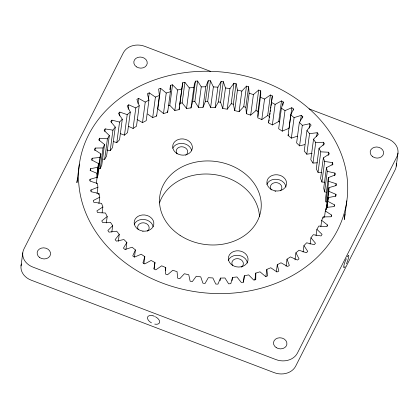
<?xml version="1.0" encoding="UTF-8"?>
<svg xmlns="http://www.w3.org/2000/svg" width="419" height="419" viewBox="0 0 419 419"><rect width="100%" height="100%" fill="white"/><g stroke="black" fill="none" stroke-linecap="round" stroke-linejoin="round"><path stroke-width="0.63" d="M279.651 122.008L278.745 121.463L272.371 124.935L268.511 122.84L272.34 95.951L270.407 95.013L267.668 115.55L261.802 119.577L257.722 117.812L260.754 94.469L260.733 90.829L258.701 90.059L255.962 110.6L250.672 115.131L246.409 113.722L245.864 107.254L248.603 86.712L246.498 86.115L241.842 91.106L239.102 111.648L234.708 110.606L233.346 104.184L236.091 83.648L233.928 83.229L229.958 88.624L227.218 109.165L222.735 108.5L220.577 102.199L223.322 81.663L221.132 81.433L217.885 87.168L215.146 107.709L210.631 107.432L207.698 101.319L210.438 80.778L208.248 80.741L205.766 86.759L203.021 107.295L198.522 107.411L194.845 101.55L197.59 81.014L195.411 81.16L194.28 84.675L190.98 107.934L186.544 108.437L182.165 102.896L184.905 82.354L182.773 82.695L182.37 84.586L179.149 109.61L174.828 110.501L169.795 105.331L172.534 84.795L170.47 85.319L169.868 89.807M246.409 113.722L249.153 93.18L248.603 86.712M96.433 183.632L97.386 173.492L90.258 170.507L90.42 168.71L97.946 167.254L98.517 163.583L91.771 160.016L92.159 158.251L99.874 157.465L100.906 153.883L94.61 149.772L95.223 148.059L103.037 147.949L104.525 144.492L98.748 139.883L99.581 138.244L107.405 138.809L109.333 135.52L104.142 130.461L105.179 128.911L112.936 130.147L115.277 127.062L110.726 121.61L111.962 120.164L119.562 122.055L122.29 119.211L118.436 113.423L119.855 112.103L127.208 114.628L130.304 112.051L127.182 105.991L128.764 104.808L135.803 107.945L139.223 105.661L136.866 99.397L138.6 98.365L145.241 102.074L148.949 100.11L147.388 93.715L149.253 92.845L155.423 97.088L152.684 117.624L156.643 116.005L159.382 95.464L158.628 89.006L160.608 88.304L166.238 93.034L163.499 113.575L167.663 112.313L170.402 91.771L170.47 85.319M326.165 209.416L328.936 187.639L336.2 185.533L336.132 183.721L328.706 181.354L328.334 177.625L335.242 174.891L334.949 173.084L327.302 171.355L326.464 167.663L332.953 164.332L332.429 162.551L324.652 161.483L323.348 157.863L329.35 153.972L328.606 152.233L320.776 151.84L319.032 148.331L324.468 143.921L323.515 142.251L315.722 142.533L313.548 139.176L318.372 134.295L317.214 132.703L309.547 133.661L306.97 130.492L311.118 125.192L309.777 123.705L302.309 125.323L299.36 122.374L302.796 116.718L301.277 115.345L294.096 117.613L290.807 114.921L293.489 108.966L291.813 107.725L284.999 110.611L282.259 131.152L278.661 128.743L281.4 108.202L283.296 102.016L281.484 100.921L275.11 104.399L272.371 124.935M326.7 207.405L328.842 191.357L328.936 187.639M179.149 109.61L179.358 106.845M328.842 191.357L335.965 194.343L335.802 196.139L328.276 197.595L327.705 201.267L334.456 204.833L334.063 206.598L326.354 207.384L325.317 210.967L331.612 215.078L331 216.791L323.19 216.906L321.703 220.357L327.475 224.966L326.642 226.606L318.817 226.045L316.895 229.329L322.085 234.389L321.043 235.939L313.292 234.703L310.95 237.788L315.497 243.24L314.26 244.686L306.666 242.795L303.932 245.639L307.792 251.426L306.373 252.746L299.014 250.222L295.919 252.804L299.046 258.858L297.459 260.042L290.425 256.905L287.005 259.188L289.356 265.452L287.623 266.484L280.981 262.776L277.273 264.74L278.834 271.135L276.969 272.004L270.8 267.762L266.84 269.386L267.594 275.843L265.62 276.545L259.984 271.816L255.82 273.078L255.758 279.531L253.689 280.054L248.661 274.89L244.335 275.781L243.449 282.155L241.318 282.495L236.939 276.954L232.503 277.457L230.811 283.689L228.638 283.841L224.961 277.975L220.462 278.09L217.98 284.108L215.785 284.072L212.852 277.954L208.337 277.682L205.095 283.417L202.906 283.186L200.748 276.886L196.27 276.226L192.295 281.62L190.137 281.201L188.775 274.785L184.381 273.743L179.725 278.735L177.619 278.137L177.075 271.669L172.811 270.255L167.521 274.791L165.489 274.021L165.767 267.579L161.682 265.814L155.821 269.841L153.883 268.898L154.978 262.551L151.112 260.45L144.744 263.928L142.926 262.833L144.822 256.648L141.229 254.239L134.415 257.125L132.739 255.883L135.416 249.928L132.126 247.236L124.951 249.504L123.432 248.132L126.863 242.475L123.914 239.527L116.451 241.145L115.105 239.658L119.253 234.357L116.681 231.188L109.008 232.147L107.856 230.555L112.674 225.673L110.501 222.316L102.707 222.599L101.754 220.928L107.196 216.518L105.447 213.009L97.617 212.616L96.878 210.877L102.875 206.986L101.576 203.367L93.793 202.298L93.275 200.518L99.764 197.187L98.921 193.494L91.279 191.766L90.981 189.959L97.894 187.225L97.522 183.496L90.095 181.128L90.027 179.316L97.287 177.211M257.905 116.414L257.994 111.37L260.733 90.829M269.506 117.598L269.6 116.492L267.668 115.55M344.942 214.104L344.355 219.498L346.843 200.827A134.991 110.716 7.6 0 0 159.503 78.264A134.991 110.716 7.6 0 0 132.991 268.186A134.991 110.716 7.6 0 0 346.843 200.827M21.023 265.924L22.767 252.856M79.38 164.023L76.892 182.694L77.714 177.86M90.164 170.638L90.42 168.71M91.902 160.178L92.159 158.251M89.855 180.599L90.027 179.316M94.883 150.625L95.223 148.059M90.808 191.242L90.981 189.959M99.24 140.81L99.581 138.244M97.004 174.314L97.946 167.254M96.978 175.137L98.517 163.583M96.957 176.703L97.386 173.492M99.874 157.465L97.129 178.002L98.166 174.424L100.906 153.883M104.839 131.477L105.179 128.911M98.58 168.407L100.293 168.485L103.037 147.949M97.035 193.646L97.894 187.225M104.525 144.492L101.786 165.034L100.293 168.485M98.748 194.777L98.921 193.494M102.959 159.12L104.666 159.346L107.405 138.809M98.905 203.608L99.764 197.187M109.333 135.52L106.594 156.062L104.666 159.346M111.622 122.73L111.962 120.164M106.829 150.002L110.192 150.683L112.936 130.147M102.105 212.763L102.875 206.986M115.277 127.062L112.538 147.603L110.192 150.683M119.342 115.953L119.855 112.103M113.539 141.632L116.817 142.596L119.562 122.055M106.337 222.939L107.196 216.518M122.29 119.211L119.551 139.747L116.817 142.596M120.232 133.572L124.469 135.169L127.208 114.628M111.821 232.095L112.674 225.673M128.167 109.301L128.764 104.808M130.304 112.051L127.565 132.587L124.469 135.169M128.513 126.313L133.064 128.481L135.803 107.945M118.315 241.417L119.253 234.357M137.919 103.498L138.6 98.365M139.223 105.661L136.484 126.198L133.064 128.481M137.055 119.478L142.502 122.615L145.241 102.074M125.92 249.535L126.863 242.475M148.399 99.261L149.253 92.845M148.949 100.11L146.21 120.651L142.502 122.615M134.473 256.988L135.416 249.928M160.608 88.304L157.869 108.84L163.499 113.575M143.879 263.708L144.822 256.648M174.828 110.501L177.567 89.959L172.534 84.795M154.119 268.972L154.978 262.551M179.625 105.127L182.773 82.695M186.544 108.437L189.283 87.896L184.905 82.354M165.337 270.784L165.767 267.579M190.98 107.934L192.672 101.702L195.411 81.16M198.522 107.411L201.261 86.874L197.59 81.014M203.021 107.295L205.504 101.278L208.248 80.741M210.631 107.432L213.371 86.895L210.438 80.778M215.146 107.709L218.393 101.974L221.132 81.433M222.735 108.5L225.48 87.964L223.322 81.663M227.218 109.165L231.188 103.771L233.928 83.229M234.708 110.606L237.447 90.064L236.091 83.648M220.122 280.662L220.462 278.09M239.102 111.648L243.758 106.656L246.498 86.115M250.672 115.131L253.416 94.594L258.701 90.059M232.074 280.667L232.503 277.457M261.802 119.577L264.546 99.041L270.407 95.013M243.476 282.197L244.335 275.781M269.857 114.565L270.03 113.282M270.286 111.354L270.454 110.071M270.711 108.144L270.884 106.861M271.056 105.578L271.313 103.655M271.486 102.372L272.34 95.951M254.878 280.138L255.82 273.078M278.745 121.463L281.484 100.921M282.872 105.227L283.296 102.016M265.903 276.446L266.84 269.386M297.432 136.17L291.357 138.155L288.068 135.457L290.807 114.921M291.813 107.725L289.068 128.266L282.259 131.152M293.316 110.249L293.489 108.966M291.357 138.155L294.096 117.613M276.331 271.8L277.273 264.74M299.36 122.374L296.621 142.916L299.569 145.864L304.754 144.613M300.507 121.122L301.277 115.345M302.623 118.006L302.796 116.718M299.569 145.864L302.309 125.323M286.062 266.248L287.005 259.188M306.97 130.492L304.231 151.029L306.802 154.202L312.145 153.412M309.175 128.198L309.777 123.705M306.802 154.202L309.547 133.661M294.981 259.864L295.919 252.804M313.548 139.176L310.809 159.712L312.983 163.075L317.372 162.782M312.983 163.075L315.722 142.533M316.701 136.557L317.214 132.703M303.078 252.06L303.932 245.639M319.032 148.331L316.287 168.873L318.037 172.382L321.404 172.408M318.037 172.382L320.776 151.84M323.086 145.456L323.515 142.251M310.091 244.209L310.95 237.788M323.348 157.863L320.608 178.4L321.912 182.024L324.715 182.275M321.912 182.024L324.652 161.483M316.036 235.745L316.895 229.329M326.464 167.663L323.719 188.204L324.563 191.897L326.233 192.169M328.177 155.444L328.606 152.233M324.563 191.897L327.302 171.355M320.844 226.773L321.703 220.357M328.334 177.625L325.589 198.161L325.966 201.89L327.056 202.168M323.018 218.189L323.19 216.906M325.966 201.89L328.706 181.354M324.463 217.388L325.317 210.967M326.013 209.956L326.354 207.384M332.089 165.117L332.429 162.551M326.851 207.683L327.705 201.267M326.909 207.866L328.276 197.595M327.302 226.25L327.475 224.966M334.608 175.65L334.949 173.084M331.445 216.361L331.612 215.078M335.876 185.643L336.132 183.721M334.283 206.117L334.456 204.833M335.708 196.27L335.965 194.343M396.233 166.144L397.977 153.076M268.967 121.012L269.16 120.091M268.511 122.84L268.752 121.929M346.173 258.989L346.298 258.712M288.068 135.457L288.534 134.619M155.423 97.088L159.382 95.464M166.238 93.034L170.402 91.771M168.244 105.724L169.795 105.331M177.567 89.959L181.893 89.074M180.034 103.231L182.165 102.896M189.283 87.896L193.719 87.393M192.672 101.702L194.845 101.55M201.261 86.874L205.766 86.759M205.504 101.278L207.698 101.319M213.371 86.895L217.885 87.168M218.393 101.974L220.577 102.199M225.48 87.964L229.958 88.624M231.188 103.771L233.346 104.184M237.447 90.064L241.842 91.106M152.705 315.727L153.008 315.8M243.758 106.656L245.864 107.254M153.312 315.889L154.522 316.329M249.153 93.18L253.416 94.594M210.72 71.434L144.754 46.331A16.461 13.502 7.6 0 0 123.343 52.81L23.914 249.043A16.461 13.502 7.6 0 0 32.897 267.092L275.99 359.602A16.461 13.502 7.6 0 0 297.401 353.117L396.83 156.884A16.461 13.502 7.6 0 0 387.847 138.836L309.054 108.856M255.962 110.6L257.994 111.37M260.461 97.276L264.546 99.041M271.25 102.299L275.11 104.399M147.635 114.052L152.684 117.624M281.4 108.202L284.999 110.611M156.449 115.084L156.643 116.005M167.553 110.92L167.663 112.313M347.283 256.805A6.584 1.037 -69.2 0 1 348.739 256.538A6.584 1.037 -69.2 0 1 346.434 263.802M345.088 266.458A6.584 1.037 -69.2 0 1 343.758 266.442A6.584 1.037 -69.2 0 1 346.047 259.272M396.222 163.489A16.461 13.502 7.6 0 1 395.086 169.957L295.657 366.19A16.461 13.502 7.6 0 1 274.246 372.669L31.153 280.164A16.461 13.502 7.6 0 1 21.427 263.975M155.407 316.754A6.584 3.619 26.9 0 1 159.66 322.101A6.584 3.619 26.9 0 1 154.737 324.102M151.448 322.85A6.584 3.619 26.9 0 1 147.493 317.571A6.584 3.619 26.9 0 1 152.406 315.659M159.498 202.979A51.034 41.853 7.6 0 1 214.418 174.582A51.034 41.853 7.6 0 1 259.481 216.738M274.932 191.195A5.761 4.724 7.6 0 1 275.786 191.279M142.774 231.435A5.761 4.724 7.6 0 1 143.057 231.471M232.817 265.798A5.761 4.724 7.6 0 1 234.017 259.539A5.761 4.724 7.6 0 1 241.747 260.278A5.761 4.724 7.6 0 1 241.957 266.673M241.564 266.997A5.761 4.724 7.6 0 1 241.349 267.149M271.193 189.55A5.761 4.724 7.6 0 1 272.774 183.365A5.761 4.724 7.6 0 1 280.468 184.423A5.761 4.724 7.6 0 1 280.295 190.802M271.512 189.959A5.761 4.724 7.6 0 1 271.344 189.755M138.464 229.743A5.761 4.724 7.6 0 1 140.124 223.516A5.761 4.724 7.6 0 1 147.865 224.741A5.761 4.724 7.6 0 1 147.362 231.152M176.855 153.49A5.761 4.724 7.6 0 1 178.651 147.472A5.761 4.724 7.6 0 1 186.204 148.515A5.761 4.724 7.6 0 1 186.287 154.789M185.889 155.114A5.761 4.724 7.6 0 1 185.68 155.26M177.148 153.909A5.761 4.724 7.6 0 1 176.996 153.7M228.24 260.482A9.878 8.102 7.6 0 1 238.73 255.365A9.878 8.102 7.6 0 1 247.425 263.122M266.767 184.439A9.878 8.102 7.6 0 1 277.258 179.327A9.878 8.102 7.6 0 1 285.952 187.078M134.206 224.259A9.878 8.102 7.6 0 1 144.529 219.519A9.878 8.102 7.6 0 1 153.171 226.868M172.733 148.216A9.878 8.102 7.6 0 1 183.061 143.481A9.878 8.102 7.6 0 1 191.698 150.83M276.21 347.618A6.751 5.536 7.6 0 0 286.9 344.25A6.751 5.536 7.6 0 0 277.535 338.123A6.751 5.536 7.6 0 0 276.21 347.618M39.716 257.585A6.751 5.536 7.6 0 0 50.521 254.443A6.751 5.536 7.6 0 0 41.334 248.132A6.751 5.536 7.6 0 0 39.716 257.585M372.748 156.737A6.751 5.536 7.6 0 0 383.553 153.595A6.751 5.536 7.6 0 0 374.361 147.284A6.751 5.536 7.6 0 0 372.748 156.737M136.526 66.883A6.751 5.536 7.6 0 0 147.216 63.515A6.751 5.536 7.6 0 0 137.851 57.387A6.751 5.536 7.6 0 0 136.526 66.883M180.081 235.384A51.034 41.853 7.6 0 0 260.927 209.919A51.034 41.853 7.6 0 0 190.106 163.588A51.034 41.853 7.6 0 0 180.081 235.384M232.346 265.185A9.878 8.102 7.6 0 0 247.99 260.257A9.878 8.102 7.6 0 0 234.284 251.285A9.878 8.102 7.6 0 0 232.346 265.185M138.144 229.334A9.878 8.102 7.6 0 0 153.794 224.406A9.878 8.102 7.6 0 0 140.087 215.439A9.878 8.102 7.6 0 0 138.144 229.334M270.873 189.142A9.878 8.102 7.6 0 0 286.523 184.213A9.878 8.102 7.6 0 0 272.816 175.247A9.878 8.102 7.6 0 0 270.873 189.142M176.671 153.296A9.878 8.102 7.6 0 0 192.321 148.368A9.878 8.102 7.6 0 0 178.614 139.401A9.878 8.102 7.6 0 0 176.671 153.296"/></g></svg>
